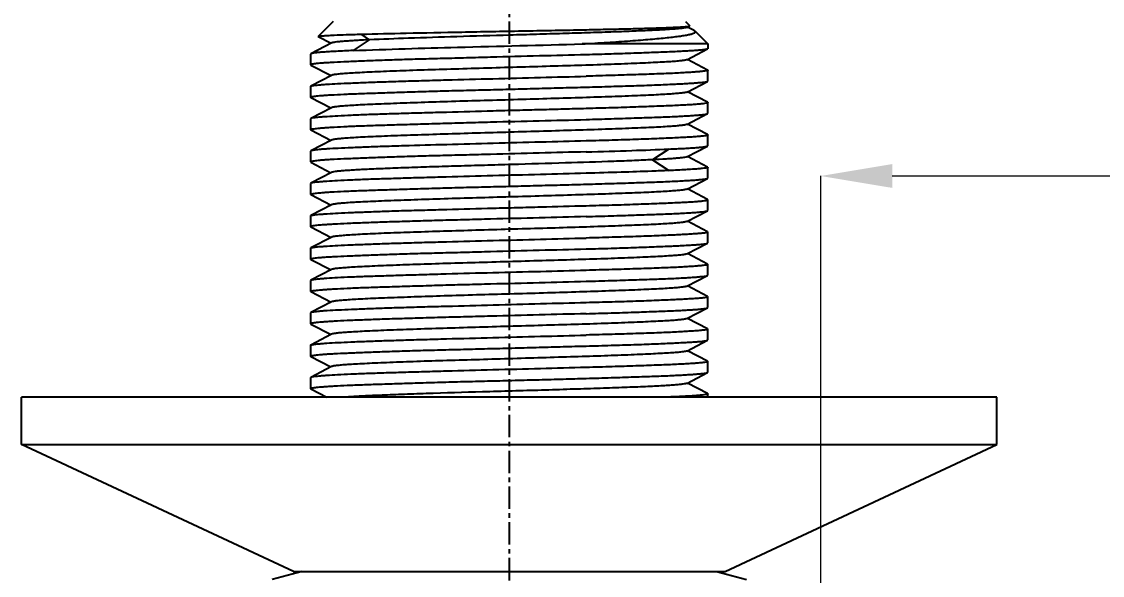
# Model space of a CAD drawing. Header units: millimetres. Extents: x 1091 to 2122, y 843 to 1569.
# Drawn here: x 1630.8 to 1691.2, y 1215.5 to 1246.5 of the extents above; entities that cross this region are included whole.
import ezdxf

# ---------------------------------------------------------------- set-up
doc = ezdxf.new("R2010")
doc.units = ezdxf.units.MM
doc.linetypes.add('CENTER', pattern=[2, 1.25, -0.25, 0.25, -0.25])
doc.layers.add('\\M+5B1EA\\M+5D7A2', color=1, linetype='Continuous')
doc.styles.add('Daelim Dimension', font='\x7f\x7f\x7f\x7f.TTF')
doc.dimstyles.new('DEFAULT', dxfattribs={"dimscale": 2, "dimtxt": 2, "dimasz": 2, "dimexe": 0, "dimexo": 2, "dimgap": 1, "dimtad": 1, "dimdec": 1, "dimzin": 9, "dimdsep": 46, "dimtxsty": 'Daelim Dimension', "dimcen": 0.5, "dimclrd": 252, "dimclre": 252, "dimclrt": 3, "dimadec": 1, "dimazin": 0, "dimtfac": 1, "dimtdec": 1, "dimtix": 1, "dimtmove": 0, "dimatfit": 3, "dimfxl": 0, "dimtolj": 1, "dimtzin": 1, "dimlwd": 9, "dimlwe": 9, "dimarcsym": 0})

# ---------------------------------------------------------------- blocks, each defined once
blk = doc.blocks.new('*D9')
at = {"layer": '\\M+5B1EA\\M+5D7A2', "color": 5, "lineweight": 9}
for p, q in [((1675.487, 1192.375), (1675.487, 1237.84)), ((1679.487, 1237.84), (1791.485, 1237.84)), ((1795.485, 1192.685), (1795.485, 1237.84))]:
    blk.add_line(p, q, dxfattribs=at)
at = {"layer": '\\M+5B1EA\\M+5D7A2', "color": 5}
for points in [[(1679.487, 1238.507), (1679.487, 1237.174), (1675.487, 1237.84)], [(1791.485, 1238.507), (1791.485, 1237.174), (1795.485, 1237.84)]]:
    blk.add_solid(points, dxfattribs=at)
at = {"layer": 'Defpoints', "color": 0}
for p in [(1795.485, 1237.84), (1675.487, 1188.375), (1795.485, 1188.685)]:
    blk.add_point(p, dxfattribs=at)
at = {"layer": '\\M+5B1EA\\M+5D7A2', "color": 7, "insert": (1735.486, 1248.516), "char_height": 16, "attachment_point": 5, "style": 'Daelim Dimension'}
blk.add_mtext('\\A1;120', dxfattribs=at)

msp = doc.modelspace()

# ---------------------------------------------------------------- linework, layer by layer
at = {"color": 1, "linetype": 'CENTER'}
msp.add_line((1658.082, 1250.475), (1658.082, 1189.475), dxfattribs=at)
at = {"color": 7, "linetype": 'Continuous'}
for p, q in [((1648.232, 1246.475), (1647.403, 1245.647)), ((1667.932, 1246.475), (1668.168, 1246.239)), ((1668.016, 1246.152), (1668.163, 1246.229)), ((1668.418, 1245.974), (1668.047, 1246.168)), ((1668.163, 1246.229), (1668.168, 1246.239)), ((1647.409, 1245.637), (1647.404, 1245.647)), ((1647.409, 1245.637), (1648.126, 1245.263)), ((1649.784, 1245.774), (1650.26, 1245.458)), ((1668.464, 1245.943), (1668.418, 1245.975)), ((1668.464, 1245.943), (1669.182, 1245.225)), ((1648.158, 1245.279), (1646.996, 1244.673)), ((1650.26, 1245.452), (1649.356, 1244.853)), ((1669.182, 1245.225), (1662.159, 1245.225)), ((1668.008, 1244.341), (1669.166, 1244.945)), ((1669.182, 1244.96), (1669.166, 1244.944)), ((1669.182, 1245.225), (1669.182, 1244.96)), ((1646.996, 1244.675), (1646.982, 1244.66)), ((1646.982, 1244.66), (1646.982, 1244.054)), ((1669.169, 1243.768), (1668.039, 1244.357)), ((1646.982, 1244.054), (1646.998, 1244.037)), ((1646.998, 1244.038), (1648.12, 1243.452)), ((1669.169, 1243.769), (1669.182, 1243.756)), ((1669.182, 1243.147), (1669.182, 1243.756)), ((1648.151, 1243.468), (1646.993, 1242.864)), ((1668.017, 1242.532), (1669.168, 1243.132)), ((1669.168, 1243.133), (1669.182, 1243.147)), ((1646.982, 1242.854), (1646.993, 1242.868)), ((1646.982, 1242.854), (1646.982, 1242.242)), ((1669.17, 1241.962), (1668.046, 1242.548)), ((1646.994, 1242.23), (1646.982, 1242.242)), ((1646.994, 1242.23), (1648.118, 1241.644)), ((1669.17, 1241.962), (1669.182, 1241.949)), ((1669.182, 1241.339), (1669.182, 1241.949)), ((1648.148, 1241.659), (1646.996, 1241.059)), ((1668.011, 1240.723), (1669.17, 1241.327)), ((1669.17, 1241.326), (1669.182, 1241.339)), ((1646.996, 1241.059), (1646.982, 1241.044)), ((1646.982, 1241.044), (1646.982, 1240.435)), ((1669.166, 1240.153), (1668.042, 1240.739)), ((1646.995, 1240.422), (1646.982, 1240.436)), ((1646.995, 1240.423), (1648.125, 1239.834)), ((1669.166, 1240.153), (1669.182, 1240.137)), ((1669.182, 1239.531), (1669.182, 1240.137)), ((1648.156, 1239.85), (1646.997, 1239.245)), ((1668.006, 1238.911), (1669.167, 1239.517)), ((1669.167, 1239.516), (1669.182, 1239.531)), ((1646.997, 1239.246), (1646.982, 1239.23)), ((1646.982, 1239.231), (1646.982, 1238.623)), ((1667.005, 1239.347), (1666.079, 1238.747)), ((1669.168, 1238.338), (1668.037, 1238.928)), ((1646.982, 1238.622), (1646.996, 1238.608)), ((1646.996, 1238.607), (1648.118, 1238.022)), ((1666.08, 1238.741), (1667.005, 1238.142)), ((1669.168, 1238.339), (1669.182, 1238.325)), ((1669.182, 1237.718), (1669.182, 1238.325)), ((1648.148, 1238.038), (1646.994, 1237.437)), ((1668.016, 1237.103), (1669.17, 1237.705)), ((1669.17, 1237.704), (1669.182, 1237.717)), ((1646.994, 1237.437), (1646.982, 1237.424)), ((1646.982, 1237.424), (1646.982, 1236.814)), ((1669.168, 1236.534), (1668.046, 1237.119)), ((1646.994, 1236.802), (1646.982, 1236.814)), ((1646.994, 1236.802), (1648.121, 1236.214)), ((1669.182, 1236.519), (1669.168, 1236.534)), ((1669.182, 1235.91), (1669.182, 1236.519)), ((1648.152, 1236.23), (1646.998, 1235.628)), ((1668.008, 1235.292), (1669.169, 1235.898)), ((1669.169, 1235.897), (1669.182, 1235.91)), ((1646.982, 1235.612), (1646.998, 1235.629)), ((1646.982, 1235.612), (1646.982, 1235.002)), ((1669.166, 1234.721), (1668.039, 1235.309)), ((1646.982, 1235.002), (1646.996, 1234.987)), ((1646.996, 1234.992), (1648.126, 1234.403)), ((1669.166, 1234.721), (1669.182, 1234.706)), ((1669.182, 1234.1), (1669.182, 1234.706)), ((1648.157, 1234.419), (1646.996, 1233.813)), ((1668.009, 1233.481), (1669.166, 1234.085)), ((1669.166, 1234.084), (1669.182, 1234.1)), ((1646.982, 1233.804), (1646.996, 1233.819)), ((1646.982, 1233.804), (1646.982, 1233.193)), ((1669.169, 1232.908), (1668.04, 1233.497)), ((1646.997, 1233.177), (1646.982, 1233.193)), ((1646.997, 1233.177), (1648.12, 1232.592)), ((1669.169, 1232.909), (1669.182, 1232.896)), ((1669.182, 1232.289), (1669.182, 1232.896)), ((1648.15, 1232.608), (1646.993, 1232.005)), ((1668.012, 1231.673), (1669.17, 1232.277)), ((1669.17, 1232.276), (1669.182, 1232.288)), ((1646.993, 1232.005), (1646.982, 1231.993)), ((1646.982, 1231.993), (1646.982, 1231.385)), ((1669.166, 1231.104), (1668.043, 1231.689)), ((1646.994, 1231.372), (1646.982, 1231.385)), ((1646.994, 1231.373), (1648.124, 1230.784)), ((1669.166, 1231.104), (1669.182, 1231.088)), ((1669.182, 1230.481), (1669.182, 1231.087)), ((1648.155, 1230.8), (1646.998, 1230.196)), ((1668.006, 1229.862), (1669.167, 1230.467)), ((1669.167, 1230.466), (1669.182, 1230.481)), ((1646.998, 1230.197), (1646.982, 1230.181)), ((1646.982, 1230.181), (1646.982, 1229.572)), ((1669.167, 1229.289), (1668.038, 1229.878)), ((1646.982, 1229.572), (1646.998, 1229.556)), ((1646.998, 1229.56), (1648.124, 1228.972)), ((1669.167, 1229.29), (1669.182, 1229.275)), ((1669.182, 1228.669), (1669.182, 1229.275)), ((1648.155, 1228.989), (1646.994, 1228.383)), ((1668.013, 1228.051), (1669.166, 1228.653)), ((1669.166, 1228.652), (1669.182, 1228.669)), ((1646.982, 1228.374), (1646.994, 1228.388)), ((1646.982, 1228.374), (1646.982, 1227.762)), ((1669.17, 1227.479), (1668.043, 1228.067)), ((1646.995, 1227.748), (1646.982, 1227.762)), ((1646.995, 1227.748), (1648.117, 1227.163)), ((1669.17, 1227.48), (1669.182, 1227.468)), ((1669.182, 1226.858), (1669.182, 1227.468)), ((1648.147, 1227.178), (1646.994, 1226.577)), ((1668.015, 1226.243), (1669.17, 1226.845)), ((1669.17, 1226.845), (1669.182, 1226.857)), ((1646.994, 1226.577), (1646.982, 1226.564)), ((1646.982, 1226.564), (1646.982, 1225.953)), ((1669.167, 1225.674), (1668.045, 1226.259)), ((1646.994, 1225.94), (1646.982, 1225.953)), ((1646.994, 1225.942), (1647.889, 1225.475)), ((1669.167, 1225.674), (1669.182, 1225.659)), ((1669.182, 1225.475), (1669.182, 1225.659)), ((1685.336, 1225.475), (1630.828, 1225.475)), ((1630.828, 1222.816), (1630.828, 1225.475)), ((1685.336, 1222.816), (1685.336, 1225.475)), ((1646.022, 1215.725), (1630.828, 1222.816)), ((1630.828, 1222.816), (1685.336, 1222.816)), ((1670.141, 1215.725), (1685.336, 1222.816)), ((1646.502, 1215.725), (1644.832, 1215.278)), ((1646.023, 1215.725), (1670.141, 1215.725)), ((1669.661, 1215.725), (1671.332, 1215.278))]:
    msp.add_line(p, q, dxfattribs=at)
for points, knots in [([(1668.017, 1246.152), (1667.995, 1246.141), (1667.928, 1246.126), (1667.802, 1246.105), (1667.619, 1246.084), (1667.383, 1246.063), (1667.094, 1246.041), (1666.606, 1246.011), (1665.879, 1245.974), (1664.877, 1245.931), (1663.72, 1245.888), (1662.435, 1245.846), (1661.05, 1245.803), (1659.597, 1245.76), (1657.621, 1245.702), (1655.233, 1245.633), (1652.616, 1245.551), (1650.987, 1245.489), (1650.259, 1245.455)], [0, 0, 0, 0, 0.004148, 0.011384, 0.0217, 0.035058, 0.05141, 0.070679, 0.117452, 0.17428, 0.23991, 0.31284, 0.391389, 0.473777, 0.558135, 0.725009, 0.876907, 1, 1, 1, 1]), ([(1662.078, 1246.017), (1662.498, 1246.025), (1663.303, 1246.042), (1664.452, 1246.068), (1665.474, 1246.094), (1666.238, 1246.116), (1666.772, 1246.135), (1667.109, 1246.148), (1667.401, 1246.161), (1667.647, 1246.174), (1667.845, 1246.187), (1667.995, 1246.2), (1668.09, 1246.211), (1668.14, 1246.221), (1668.157, 1246.226), (1668.163, 1246.229)], [0, 0, 0, 0, 0.206877, 0.39675, 0.565764, 0.710695, 0.773219, 0.828671, 0.876748, 0.917231, 0.949929, 0.974682, 0.991374, 0.996682, 1, 1, 1, 1]), ([(1647.404, 1245.647), (1647.41, 1245.653), (1647.435, 1245.659), (1647.482, 1245.668), (1647.558, 1245.676), (1647.658, 1245.684), (1647.784, 1245.693), (1648.002, 1245.705), (1648.179, 1245.713), (1648.305, 1245.719)], [0, 0, 0, 0, 0.026738, 0.081105, 0.163789, 0.274867, 0.414304, 0.58189, 1, 1, 1, 1]), ([(1648.305, 1245.719), (1648.525, 1245.729), (1649.017, 1245.75), (1649.51, 1245.763), (1649.783, 1245.771)], [0, 0, 0, 0, 0.445977, 1, 1, 1, 1]), ([(1649.783, 1245.771), (1650.627, 1245.795), (1652.508, 1245.836), (1655.514, 1245.895), (1658.769, 1245.954), (1660.986, 1245.995), (1662.078, 1246.017)], [0, 0, 0, 0, 0.205867, 0.459153, 0.733526, 1, 1, 1, 1]), ([(1662.157, 1245.225), (1662.626, 1245.253), (1663.522, 1245.308), (1664.611, 1245.382), (1665.412, 1245.443), (1665.951, 1245.487), (1666.445, 1245.531), (1666.89, 1245.575), (1667.284, 1245.62), (1667.625, 1245.664), (1667.91, 1245.709), (1668.138, 1245.753), (1668.307, 1245.796), (1668.411, 1245.835), (1668.462, 1245.87), (1668.481, 1245.894), (1668.482, 1245.923), (1668.47, 1245.937), (1668.464, 1245.943)], [0, 0, 0, 0, 0.219016, 0.418266, 0.509058, 0.593289, 0.670472, 0.740136, 0.801893, 0.855384, 0.900302, 0.9364, 0.963522, 0.981755, 0.987756, 0.992082, 0.995676, 1, 1, 1, 1]), ([(1650.26, 1245.458), (1650.112, 1245.451), (1649.831, 1245.435), (1649.435, 1245.413), (1649.088, 1245.391), (1648.793, 1245.369), (1648.554, 1245.348), (1648.37, 1245.328), (1648.243, 1245.308), (1648.175, 1245.293), (1648.153, 1245.282)], [0, 0, 0, 0, 0.210069, 0.398504, 0.563192, 0.702849, 0.81656, 0.903963, 0.965015, 1, 1, 1, 1]), ([(1649.354, 1244.855), (1651.296, 1244.936), (1655.565, 1245.054), (1659.834, 1245.161), (1662.159, 1245.225)], [0, 0, 0, 0, 0.455164, 1, 1, 1, 1]), ([(1669.166, 1244.944), (1669.145, 1244.933), (1669.08, 1244.918), (1668.958, 1244.898), (1668.782, 1244.878), (1668.554, 1244.859), (1668.275, 1244.84), (1667.805, 1244.814), (1667.101, 1244.781), (1666.128, 1244.741), (1664.998, 1244.699), (1663.733, 1244.657), (1662.847, 1244.632), (1662.385, 1244.62)], [0, 0, 0, 0, 0.010564, 0.028857, 0.054899, 0.088609, 0.129846, 0.178412, 0.296602, 0.440899, 0.608459, 0.796082, 1, 1, 1, 1]), ([(1662.385, 1244.62), (1661.511, 1244.597), (1659.729, 1244.553), (1657.497, 1244.491), (1655.702, 1244.442), (1654.396, 1244.408), (1653.146, 1244.375), (1651.971, 1244.342), (1650.888, 1244.306), (1649.914, 1244.268), (1649.063, 1244.232), (1648.437, 1244.202), (1648.008, 1244.179), (1647.743, 1244.163), (1647.516, 1244.146), (1647.329, 1244.129), (1647.185, 1244.113), (1647.076, 1244.094), (1647.018, 1244.08), (1646.982, 1244.063), (1646.982, 1244.054)], [0, 0, 0, 0, 0.170088, 0.346728, 0.434186, 0.519298, 0.600783, 0.677404, 0.748007, 0.811528, 0.867004, 0.913597, 0.933339, 0.95061, 0.965347, 0.977502, 0.987031, 0.993915, 0.998171, 1, 1, 1, 1]), ([(1649.354, 1244.855), (1649.038, 1244.842), (1648.593, 1244.822), (1648.037, 1244.791), (1647.708, 1244.769), (1647.44, 1244.748), (1647.235, 1244.725), (1647.103, 1244.705), (1647.031, 1244.688), (1647.006, 1244.679), (1646.996, 1244.675)], [0, 0, 0, 0, 0.400401, 0.565108, 0.704686, 0.818431, 0.905754, 0.966281, 0.986451, 1, 1, 1, 1]), ([(1668.011, 1244.342), (1667.999, 1244.336), (1667.966, 1244.326), (1667.871, 1244.305), (1667.697, 1244.282), (1667.422, 1244.256), (1667.063, 1244.23), (1666.624, 1244.204), (1666.108, 1244.178), (1665.522, 1244.151), (1664.613, 1244.112), (1663.341, 1244.064), (1661.683, 1244.013), (1659.896, 1243.961), (1658.045, 1243.906), (1656.195, 1243.85), (1654.413, 1243.798), (1652.762, 1243.747), (1651.495, 1243.7), (1650.59, 1243.661), (1650.008, 1243.633), (1649.5, 1243.607), (1649.069, 1243.581), (1648.72, 1243.555), (1648.48, 1243.532), (1648.33, 1243.513), (1648.25, 1243.499), (1648.191, 1243.486), (1648.16, 1243.476), (1648.148, 1243.469)], [0, 0, 0, 0, 0.002038, 0.005145, 0.014651, 0.028554, 0.04672, 0.068929, 0.094951, 0.124544, 0.157457, 0.232163, 0.316587, 0.407548, 0.501764, 0.595934, 0.686618, 0.770608, 0.845047, 0.877834, 0.907218, 0.93288, 0.954612, 0.972281, 0.985778, 0.990936, 0.995023, 0.998039, 1, 1, 1, 1]), ([(1669.182, 1243.756), (1669.182, 1243.752), (1669.171, 1243.742), (1669.148, 1243.734), (1669.11, 1243.724), (1669.031, 1243.71), (1668.896, 1243.693), (1668.69, 1243.672), (1668.427, 1243.651), (1668.108, 1243.629), (1667.736, 1243.607), (1667.312, 1243.585), (1666.838, 1243.564), (1666.115, 1243.536), (1665.108, 1243.502), (1663.792, 1243.463), (1662.867, 1243.436), (1662.385, 1243.421)], [0, 0, 0, 0, 0.001824, 0.005402, 0.011043, 0.018806, 0.040733, 0.071163, 0.109943, 0.156866, 0.211696, 0.27413, 0.343849, 0.420474, 0.592748, 0.787359, 1, 1, 1, 1]), ([(1646.993, 1242.868), (1647.009, 1242.876), (1647.057, 1242.889), (1647.147, 1242.905), (1647.277, 1242.922), (1647.446, 1242.939), (1647.654, 1242.956), (1648.004, 1242.98), (1648.532, 1243.01), (1649.267, 1243.043), (1650.128, 1243.077), (1651.105, 1243.112), (1652.182, 1243.146), (1653.345, 1243.18), (1655.015, 1243.227), (1657.183, 1243.283), (1659.792, 1243.353), (1661.532, 1243.395), (1662.385, 1243.421)], [0, 0, 0, 0, 0.003474, 0.009453, 0.017964, 0.028995, 0.042509, 0.058461, 0.097454, 0.14542, 0.201671, 0.265402, 0.335693, 0.411533, 0.491828, 0.661105, 0.833798, 1, 1, 1, 1]), ([(1662.385, 1242.81), (1662.848, 1242.823), (1663.737, 1242.851), (1665.006, 1242.889), (1666.139, 1242.927), (1667.113, 1242.969), (1667.817, 1243.005), (1668.286, 1243.034), (1668.564, 1243.054), (1668.791, 1243.072), (1668.965, 1243.09), (1669.085, 1243.109), (1669.148, 1243.122), (1669.168, 1243.133)], [0, 0, 0, 0, 0.204554, 0.392678, 0.560582, 0.705049, 0.823209, 0.871679, 0.912757, 0.946236, 0.971972, 0.989882, 1, 1, 1, 1]), ([(1646.982, 1242.242), (1646.982, 1242.245), (1646.989, 1242.254), (1647.017, 1242.266), (1647.079, 1242.282), (1647.184, 1242.299), (1647.33, 1242.317), (1647.516, 1242.335), (1647.742, 1242.354), (1648.008, 1242.372), (1648.437, 1242.396), (1649.063, 1242.425), (1649.914, 1242.457), (1650.888, 1242.492), (1651.971, 1242.529), (1653.146, 1242.566), (1654.396, 1242.602), (1655.702, 1242.635), (1657.044, 1242.668), (1658.401, 1242.702), (1659.754, 1242.74), (1661.081, 1242.776), (1661.955, 1242.798), (1662.385, 1242.81)], [0, 0, 0, 0, 0.000651, 0.001819, 0.006065, 0.012953, 0.022489, 0.034652, 0.049395, 0.066671, 0.086415, 0.133004, 0.188474, 0.251992, 0.322595, 0.399216, 0.480699, 0.56581, 0.653267, 0.741748, 0.829908, 0.91645, 1, 1, 1, 1]), ([(1668.017, 1242.532), (1668.005, 1242.526), (1667.972, 1242.516), (1667.912, 1242.503), (1667.83, 1242.491), (1667.677, 1242.472), (1667.433, 1242.449), (1667.079, 1242.423), (1666.645, 1242.396), (1666.135, 1242.368), (1665.553, 1242.34), (1664.646, 1242.302), (1663.376, 1242.258), (1661.722, 1242.206), (1659.938, 1242.151), (1658.089, 1242.095), (1656.238, 1242.044), (1654.454, 1241.991), (1652.798, 1241.937), (1651.527, 1241.889), (1650.62, 1241.852), (1650.037, 1241.826), (1649.526, 1241.8), (1649.09, 1241.773), (1648.734, 1241.747), (1648.489, 1241.723), (1648.336, 1241.703), (1648.253, 1241.689), (1648.192, 1241.676), (1648.16, 1241.665), (1648.148, 1241.659)], [0, 0, 0, 0, 0.002, 0.005087, 0.009272, 0.014545, 0.028297, 0.046206, 0.068111, 0.093841, 0.123203, 0.155984, 0.230605, 0.314803, 0.405535, 0.499662, 0.593799, 0.684577, 0.768848, 0.843531, 0.876339, 0.905747, 0.931537, 0.953517, 0.971504, 0.985336, 0.990646, 0.994864, 0.99798, 1, 1, 1, 1]), ([(1669.182, 1241.949), (1669.182, 1241.945), (1669.171, 1241.935), (1669.148, 1241.926), (1669.11, 1241.915), (1669.031, 1241.9), (1668.896, 1241.88), (1668.689, 1241.859), (1668.426, 1241.837), (1668.108, 1241.817), (1667.736, 1241.796), (1667.311, 1241.777), (1666.838, 1241.757), (1666.114, 1241.73), (1665.108, 1241.693), (1663.792, 1241.648), (1662.867, 1241.624), (1662.385, 1241.61)], [0, 0, 0, 0, 0.001882, 0.00551, 0.011191, 0.018991, 0.04098, 0.071428, 0.110211, 0.157124, 0.211931, 0.274347, 0.34404, 0.420648, 0.592885, 0.787419, 1, 1, 1, 1]), ([(1662.385, 1241.61), (1661.967, 1241.598), (1661.116, 1241.573), (1659.824, 1241.54), (1658.506, 1241.509), (1656.755, 1241.461), (1655.034, 1241.413), (1653.366, 1241.366), (1652.205, 1241.334), (1651.129, 1241.302), (1650.152, 1241.268), (1649.289, 1241.232), (1648.552, 1241.196), (1648.022, 1241.166), (1647.669, 1241.143), (1647.46, 1241.127), (1647.289, 1241.111), (1647.156, 1241.096), (1647.063, 1241.08), (1647.013, 1241.068), (1646.996, 1241.059)], [0, 0, 0, 0, 0.081459, 0.165796, 0.251733, 0.338074, 0.507009, 0.58718, 0.662938, 0.733196, 0.79695, 0.853285, 0.901398, 0.940596, 0.956673, 0.970324, 0.981506, 0.990181, 0.996337, 1, 1, 1, 1]), ([(1662.385, 1241), (1662.849, 1241.014), (1663.74, 1241.042), (1665.013, 1241.083), (1666.148, 1241.12), (1667.123, 1241.157), (1667.827, 1241.192), (1668.296, 1241.222), (1668.573, 1241.244), (1668.798, 1241.264), (1668.971, 1241.284), (1669.088, 1241.303), (1669.15, 1241.316), (1669.17, 1241.326)], [0, 0, 0, 0, 0.205058, 0.393589, 0.561767, 0.706337, 0.824434, 0.872813, 0.913761, 0.947069, 0.972587, 0.990225, 1, 1, 1, 1]), ([(1646.982, 1240.436), (1646.982, 1240.439), (1646.989, 1240.447), (1647.017, 1240.459), (1647.079, 1240.473), (1647.184, 1240.488), (1647.33, 1240.505), (1647.516, 1240.522), (1647.743, 1240.54), (1648.008, 1240.558), (1648.437, 1240.585), (1649.063, 1240.617), (1649.913, 1240.651), (1650.888, 1240.684), (1651.971, 1240.717), (1653.146, 1240.752), (1654.396, 1240.789), (1655.702, 1240.827), (1657.496, 1240.874), (1659.728, 1240.927), (1661.51, 1240.973), (1662.385, 1241)], [0, 0, 0, 0, 0.000647, 0.001804, 0.006026, 0.012894, 0.022419, 0.034575, 0.049318, 0.066596, 0.086345, 0.132946, 0.188421, 0.251941, 0.322546, 0.39917, 0.480656, 0.565773, 0.653237, 0.829892, 1, 1, 1, 1]), ([(1668.014, 1240.725), (1668.003, 1240.719), (1667.971, 1240.709), (1667.913, 1240.696), (1667.832, 1240.683), (1667.683, 1240.663), (1667.443, 1240.639), (1667.093, 1240.612), (1666.662, 1240.584), (1666.153, 1240.557), (1665.57, 1240.531), (1664.665, 1240.495), (1663.398, 1240.45), (1661.747, 1240.394), (1659.965, 1240.34), (1658.115, 1240.288), (1656.263, 1240.236), (1654.477, 1240.18), (1652.82, 1240.125), (1651.548, 1240.082), (1650.639, 1240.045), (1650.052, 1240.018), (1649.537, 1239.99), (1649.098, 1239.963), (1648.74, 1239.936), (1648.466, 1239.909), (1648.292, 1239.887), (1648.198, 1239.867), (1648.165, 1239.858), (1648.153, 1239.852)], [0, 0, 0, 0, 0.00195, 0.004961, 0.009045, 0.014202, 0.027704, 0.04539, 0.067155, 0.092863, 0.122277, 0.155077, 0.229523, 0.313527, 0.404244, 0.49843, 0.592657, 0.683624, 0.768019, 0.842698, 0.87561, 0.905208, 0.931233, 0.953437, 0.971579, 0.985436, 0.994894, 0.997982, 1, 1, 1, 1]), ([(1669.182, 1240.137), (1669.182, 1240.132), (1669.171, 1240.122), (1669.132, 1240.107), (1669.043, 1240.088), (1668.896, 1240.068), (1668.689, 1240.049), (1668.426, 1240.029), (1668.108, 1240.01), (1667.735, 1239.99), (1667.311, 1239.969), (1666.837, 1239.948), (1666.114, 1239.917), (1665.108, 1239.879), (1663.792, 1239.837), (1662.867, 1239.813), (1662.385, 1239.801)], [0, 0, 0, 0, 0.001971, 0.005632, 0.019109, 0.041077, 0.0715, 0.110264, 0.157166, 0.211971, 0.274391, 0.344087, 0.420698, 0.592929, 0.787443, 1, 1, 1, 1]), ([(1662.385, 1239.801), (1661.535, 1239.779), (1659.801, 1239.731), (1657.202, 1239.659), (1654.652, 1239.594), (1652.626, 1239.541), (1651.139, 1239.491), (1650.162, 1239.455), (1649.299, 1239.42), (1648.561, 1239.387), (1648.03, 1239.36), (1647.676, 1239.337), (1647.466, 1239.32), (1647.293, 1239.303), (1647.159, 1239.286), (1647.065, 1239.268), (1647.014, 1239.255), (1646.997, 1239.246)], [0, 0, 0, 0, 0.165622, 0.337722, 0.506503, 0.662332, 0.732574, 0.796334, 0.852697, 0.900859, 0.940131, 0.956258, 0.969969, 0.981223, 0.989982, 0.996234, 1, 1, 1, 1]), ([(1667.006, 1239.346), (1667.295, 1239.358), (1667.703, 1239.376), (1668.21, 1239.405), (1668.512, 1239.426), (1668.757, 1239.446), (1668.946, 1239.467), (1669.076, 1239.489), (1669.145, 1239.505), (1669.167, 1239.516)], [0, 0, 0, 0, 0.399611, 0.563895, 0.703186, 0.816852, 0.904375, 0.965428, 1, 1, 1, 1]), ([(1662.385, 1239.19), (1661.51, 1239.167), (1659.728, 1239.123), (1657.497, 1239.058), (1655.702, 1239.013), (1654.396, 1238.98), (1653.146, 1238.947), (1651.971, 1238.911), (1650.888, 1238.874), (1649.914, 1238.837), (1649.063, 1238.802), (1648.438, 1238.774), (1648.008, 1238.751), (1647.743, 1238.734), (1647.516, 1238.717), (1647.33, 1238.699), (1647.184, 1238.681), (1647.079, 1238.664), (1647.017, 1238.648), (1646.989, 1238.634), (1646.982, 1238.626), (1646.982, 1238.622)], [0, 0, 0, 0, 0.170075, 0.346701, 0.434151, 0.519255, 0.600731, 0.677347, 0.747947, 0.811463, 0.866934, 0.913523, 0.933265, 0.950537, 0.965278, 0.977438, 0.986974, 0.993864, 0.998123, 0.99931, 1, 1, 1, 1]), ([(1662.385, 1239.19), (1663.237, 1239.213), (1664.777, 1239.259), (1666.318, 1239.314), (1667.006, 1239.346)], [0, 0, 0, 0, 0.5529, 1, 1, 1, 1]), ([(1668.01, 1238.914), (1667.989, 1238.903), (1667.927, 1238.888), (1667.81, 1238.867), (1667.64, 1238.847), (1667.421, 1238.826), (1667.152, 1238.806), (1666.699, 1238.777), (1666.335, 1238.759), (1666.078, 1238.746)], [0, 0, 0, 0, 0.035902, 0.097489, 0.185108, 0.298749, 0.438051, 0.602147, 1, 1, 1, 1]), ([(1666.079, 1238.747), (1665.747, 1238.731), (1665.029, 1238.697), (1663.408, 1238.636), (1661.121, 1238.567), (1658.714, 1238.495), (1656.713, 1238.435), (1655.237, 1238.393), (1653.828, 1238.351), (1652.518, 1238.307), (1651.337, 1238.263), (1650.316, 1238.218), (1649.576, 1238.182), (1649.081, 1238.152), (1648.787, 1238.131), (1648.548, 1238.109), (1648.363, 1238.088), (1648.236, 1238.066), (1648.168, 1238.051), (1648.146, 1238.039)], [0, 0, 0, 0, 0.055535, 0.120205, 0.27097, 0.437872, 0.522603, 0.605499, 0.684635, 0.758239, 0.824607, 0.882045, 0.92909, 0.948421, 0.964839, 0.978265, 0.98863, 0.995879, 1, 1, 1, 1]), ([(1669.182, 1238.325), (1669.182, 1238.32), (1669.168, 1238.309), (1669.142, 1238.301), (1669.097, 1238.29), (1669.004, 1238.275), (1668.844, 1238.256), (1668.602, 1238.235), (1668.292, 1238.212), (1667.919, 1238.189), (1667.483, 1238.166), (1667.172, 1238.151), (1667.006, 1238.144)], [0, 0, 0, 0, 0.006511, 0.019564, 0.040213, 0.068664, 0.149009, 0.260355, 0.402103, 0.573412, 0.77322, 1, 1, 1, 1]), ([(1662.383, 1237.99), (1661.53, 1237.965), (1659.791, 1237.914), (1657.183, 1237.856), (1655.015, 1237.794), (1653.345, 1237.746), (1652.183, 1237.712), (1651.106, 1237.679), (1650.13, 1237.647), (1649.268, 1237.614), (1648.533, 1237.578), (1648.006, 1237.546), (1647.655, 1237.521), (1647.447, 1237.504), (1647.278, 1237.488), (1647.148, 1237.472), (1647.057, 1237.457), (1647.009, 1237.445), (1646.994, 1237.437)], [0, 0, 0, 0, 0.166183, 0.338853, 0.508111, 0.588397, 0.664232, 0.734522, 0.798251, 0.854509, 0.90249, 0.941503, 0.957469, 0.970994, 0.982031, 0.990551, 0.996534, 1, 1, 1, 1]), ([(1667.006, 1238.144), (1666.686, 1238.13), (1665.797, 1238.096), (1664.256, 1238.045), (1663.035, 1238.01), (1662.383, 1237.99)], [0, 0, 0, 0, 0.208093, 0.576813, 1, 1, 1, 1]), ([(1662.383, 1237.38), (1662.848, 1237.394), (1663.739, 1237.422), (1665.011, 1237.461), (1666.147, 1237.497), (1666.997, 1237.532), (1667.591, 1237.562), (1667.968, 1237.583), (1668.296, 1237.604), (1668.573, 1237.625), (1668.798, 1237.644), (1668.971, 1237.662), (1669.088, 1237.681), (1669.15, 1237.694), (1669.17, 1237.704)], [0, 0, 0, 0, 0.205039, 0.393579, 0.56175, 0.706332, 0.768852, 0.824446, 0.87283, 0.913772, 0.94708, 0.972587, 0.990216, 1, 1, 1, 1]), ([(1646.982, 1236.814), (1646.982, 1236.817), (1646.989, 1236.825), (1647.017, 1236.837), (1647.079, 1236.851), (1647.184, 1236.868), (1647.33, 1236.885), (1647.516, 1236.904), (1647.743, 1236.923), (1648.008, 1236.942), (1648.437, 1236.967), (1649.063, 1236.997), (1649.914, 1237.03), (1650.888, 1237.062), (1651.97, 1237.097), (1653.146, 1237.135), (1654.395, 1237.172), (1655.701, 1237.208), (1657.043, 1237.241), (1658.4, 1237.272), (1659.752, 1237.309), (1661.08, 1237.344), (1661.954, 1237.367), (1662.383, 1237.38)], [0, 0, 0, 0, 0.000634, 0.00179, 0.006021, 0.012901, 0.022437, 0.034603, 0.049352, 0.066633, 0.086383, 0.132979, 0.188451, 0.251968, 0.322572, 0.399196, 0.48068, 0.565792, 0.65325, 0.741732, 0.829894, 0.916442, 1, 1, 1, 1]), ([(1668.017, 1237.104), (1668.005, 1237.098), (1667.974, 1237.088), (1667.915, 1237.075), (1667.834, 1237.062), (1667.683, 1237.043), (1667.442, 1237.02), (1667.092, 1236.993), (1666.661, 1236.966), (1666.153, 1236.938), (1665.572, 1236.91), (1664.668, 1236.874), (1663.4, 1236.83), (1661.748, 1236.776), (1659.967, 1236.72), (1658.117, 1236.667), (1656.266, 1236.615), (1654.48, 1236.562), (1652.822, 1236.506), (1651.549, 1236.46), (1650.64, 1236.424), (1650.054, 1236.398), (1649.54, 1236.371), (1649.101, 1236.344), (1648.742, 1236.317), (1648.467, 1236.29), (1648.291, 1236.267), (1648.196, 1236.246), (1648.163, 1236.237), (1648.15, 1236.231)], [0, 0, 0, 0, 0.001957, 0.004987, 0.009101, 0.014292, 0.027862, 0.045586, 0.067331, 0.092944, 0.122249, 0.155006, 0.229485, 0.313518, 0.404172, 0.498303, 0.592486, 0.683391, 0.767822, 0.842585, 0.875469, 0.905004, 0.93096, 0.953121, 0.971281, 0.985247, 0.994842, 0.997967, 1, 1, 1, 1]), ([(1662.385, 1236.18), (1662.867, 1236.193), (1663.792, 1236.217), (1665.108, 1236.261), (1666.114, 1236.299), (1666.838, 1236.328), (1667.311, 1236.348), (1667.736, 1236.368), (1668.108, 1236.387), (1668.427, 1236.407), (1668.689, 1236.428), (1668.896, 1236.449), (1669.043, 1236.469), (1669.132, 1236.489), (1669.171, 1236.504), (1669.182, 1236.514), (1669.182, 1236.519)], [0, 0, 0, 0, 0.212567, 0.407092, 0.579323, 0.655928, 0.725617, 0.788028, 0.842827, 0.889729, 0.9285, 0.958935, 0.980918, 0.994404, 0.998058, 1, 1, 1, 1]), ([(1646.998, 1235.629), (1647.015, 1235.637), (1647.066, 1235.65), (1647.16, 1235.667), (1647.295, 1235.683), (1647.467, 1235.699), (1647.678, 1235.715), (1648.032, 1235.738), (1648.563, 1235.767), (1649.301, 1235.801), (1650.165, 1235.837), (1651.141, 1235.873), (1652.217, 1235.907), (1653.378, 1235.938), (1655.043, 1235.982), (1656.763, 1236.029), (1658.512, 1236.078), (1660.245, 1236.122), (1661.535, 1236.158), (1662.385, 1236.18)], [0, 0, 0, 0, 0.003781, 0.010046, 0.018817, 0.030084, 0.043809, 0.059951, 0.099255, 0.147438, 0.203812, 0.267573, 0.337811, 0.41352, 0.493621, 0.662366, 0.748598, 0.834423, 1, 1, 1, 1]), ([(1662.385, 1235.569), (1662.848, 1235.583), (1663.738, 1235.61), (1665.008, 1235.652), (1666.142, 1235.692), (1667.117, 1235.729), (1667.821, 1235.761), (1668.29, 1235.79), (1668.568, 1235.811), (1668.793, 1235.832), (1668.967, 1235.852), (1669.086, 1235.873), (1669.149, 1235.887), (1669.169, 1235.897)], [0, 0, 0, 0, 0.204714, 0.392971, 0.560965, 0.705447, 0.823558, 0.871991, 0.913027, 0.94646, 0.972143, 0.989985, 1, 1, 1, 1]), ([(1662.385, 1235.569), (1661.51, 1235.543), (1659.728, 1235.497), (1657.497, 1235.439), (1655.702, 1235.392), (1654.396, 1235.357), (1653.146, 1235.322), (1651.971, 1235.287), (1650.888, 1235.252), (1649.913, 1235.217), (1649.063, 1235.182), (1648.437, 1235.152), (1648.008, 1235.127), (1647.742, 1235.109), (1647.516, 1235.092), (1647.33, 1235.075), (1647.184, 1235.058), (1647.079, 1235.041), (1647.017, 1235.026), (1646.989, 1235.013), (1646.982, 1235.005), (1646.982, 1235.002)], [0, 0, 0, 0, 0.170094, 0.346736, 0.434194, 0.519307, 0.600793, 0.677416, 0.74802, 0.811538, 0.86701, 0.913603, 0.933348, 0.950622, 0.965361, 0.977517, 0.987045, 0.993922, 0.998162, 0.999333, 1, 1, 1, 1]), ([(1668.012, 1235.295), (1668, 1235.289), (1667.968, 1235.278), (1667.876, 1235.258), (1667.706, 1235.235), (1667.438, 1235.208), (1667.085, 1235.18), (1666.651, 1235.154), (1666.139, 1235.128), (1665.555, 1235.102), (1664.648, 1235.065), (1663.38, 1235.018), (1661.727, 1234.962), (1659.943, 1234.91), (1658.093, 1234.858), (1656.241, 1234.804), (1654.456, 1234.748), (1652.802, 1234.696), (1651.531, 1234.652), (1650.624, 1234.614), (1650.038, 1234.587), (1649.524, 1234.559), (1649.087, 1234.531), (1648.732, 1234.505), (1648.462, 1234.479), (1648.29, 1234.457), (1648.197, 1234.438), (1648.165, 1234.428), (1648.153, 1234.422)], [0, 0, 0, 0, 0.001973, 0.005003, 0.014285, 0.027854, 0.045656, 0.067592, 0.093461, 0.122971, 0.155823, 0.230327, 0.31443, 0.405269, 0.499489, 0.593722, 0.684646, 0.768878, 0.843457, 0.876346, 0.905916, 0.931885, 0.953979, 0.971939, 0.985611, 0.994954, 0.998006, 1, 1, 1, 1]), ([(1669.182, 1234.705), (1669.182, 1234.701), (1669.171, 1234.691), (1669.132, 1234.676), (1669.043, 1234.658), (1668.896, 1234.64), (1668.689, 1234.62), (1668.426, 1234.601), (1668.107, 1234.581), (1667.735, 1234.56), (1667.311, 1234.538), (1666.837, 1234.516), (1666.114, 1234.485), (1665.107, 1234.449), (1663.792, 1234.409), (1662.867, 1234.384), (1662.385, 1234.371)], [0, 0, 0, 0, 0.001939, 0.005579, 0.019033, 0.040992, 0.071415, 0.110184, 0.157096, 0.211913, 0.274346, 0.344053, 0.42067, 0.592909, 0.787432, 1, 1, 1, 1]), ([(1646.996, 1233.819), (1647.013, 1233.828), (1647.062, 1233.84), (1647.155, 1233.856), (1647.288, 1233.873), (1647.459, 1233.89), (1647.668, 1233.907), (1648.021, 1233.931), (1648.551, 1233.961), (1649.288, 1233.994), (1650.151, 1234.028), (1651.127, 1234.062), (1652.204, 1234.097), (1653.365, 1234.131), (1655.032, 1234.177), (1657.195, 1234.234), (1659.798, 1234.301), (1661.534, 1234.349), (1662.385, 1234.371)], [0, 0, 0, 0, 0.003654, 0.009806, 0.018477, 0.029656, 0.043302, 0.059372, 0.098557, 0.146655, 0.202979, 0.266728, 0.336987, 0.412748, 0.492925, 0.661877, 0.83418, 1, 1, 1, 1]), ([(1662.385, 1233.76), (1662.846, 1233.772), (1663.732, 1233.797), (1664.997, 1233.838), (1666.128, 1233.88), (1667.101, 1233.921), (1667.804, 1233.954), (1668.274, 1233.981), (1668.554, 1233.999), (1668.781, 1234.018), (1668.957, 1234.038), (1669.08, 1234.058), (1669.144, 1234.073), (1669.166, 1234.084)], [0, 0, 0, 0, 0.203885, 0.391486, 0.559029, 0.70332, 0.821513, 0.870086, 0.91133, 0.945053, 0.971107, 0.989415, 1, 1, 1, 1]), ([(1646.982, 1233.193), (1646.982, 1233.203), (1647.018, 1233.22), (1647.076, 1233.234), (1647.185, 1233.252), (1647.329, 1233.269), (1647.517, 1233.286), (1647.743, 1233.303), (1648.009, 1233.319), (1648.438, 1233.342), (1649.064, 1233.372), (1649.914, 1233.408), (1650.888, 1233.445), (1651.971, 1233.482), (1653.147, 1233.516), (1654.397, 1233.548), (1655.702, 1233.582), (1657.497, 1233.63), (1659.728, 1233.693), (1661.511, 1233.737), (1662.385, 1233.76)], [0, 0, 0, 0, 0.001834, 0.006097, 0.012989, 0.022524, 0.034684, 0.049426, 0.066701, 0.086446, 0.133042, 0.188521, 0.252043, 0.322644, 0.399261, 0.480737, 0.565843, 0.653297, 0.829929, 1, 1, 1, 1]), ([(1668.011, 1233.482), (1667.999, 1233.476), (1667.966, 1233.465), (1667.871, 1233.445), (1667.696, 1233.422), (1667.421, 1233.396), (1667.062, 1233.37), (1666.623, 1233.344), (1666.107, 1233.318), (1665.521, 1233.291), (1664.612, 1233.252), (1663.339, 1233.204), (1661.681, 1233.153), (1659.894, 1233.101), (1658.043, 1233.046), (1656.194, 1232.99), (1654.412, 1232.939), (1652.761, 1232.887), (1651.494, 1232.84), (1650.589, 1232.801), (1650.008, 1232.773), (1649.5, 1232.747), (1649.069, 1232.721), (1648.719, 1232.695), (1648.479, 1232.672), (1648.33, 1232.653), (1648.249, 1232.639), (1648.191, 1232.626), (1648.159, 1232.616), (1648.148, 1232.609)], [0, 0, 0, 0, 0.002041, 0.005155, 0.014685, 0.028615, 0.046793, 0.069002, 0.095018, 0.124605, 0.157516, 0.23224, 0.316679, 0.407635, 0.501845, 0.596004, 0.686673, 0.770662, 0.845101, 0.877879, 0.90724, 0.932877, 0.954597, 0.972265, 0.985768, 0.99093, 0.995021, 0.998039, 1, 1, 1, 1]), ([(1669.182, 1232.896), (1669.182, 1232.892), (1669.171, 1232.882), (1669.148, 1232.875), (1669.11, 1232.865), (1669.031, 1232.85), (1668.895, 1232.833), (1668.689, 1232.812), (1668.426, 1232.791), (1668.108, 1232.768), (1667.735, 1232.746), (1667.311, 1232.725), (1666.837, 1232.704), (1666.114, 1232.676), (1665.108, 1232.642), (1663.792, 1232.603), (1662.867, 1232.576), (1662.385, 1232.561)], [0, 0, 0, 0, 0.001826, 0.005413, 0.011064, 0.018841, 0.040797, 0.071236, 0.110031, 0.156964, 0.211795, 0.27423, 0.343939, 0.420559, 0.592815, 0.787384, 1, 1, 1, 1]), ([(1662.385, 1232.561), (1661.531, 1232.535), (1659.792, 1232.484), (1657.183, 1232.424), (1655.015, 1232.367), (1653.344, 1232.316), (1652.182, 1232.281), (1651.105, 1232.248), (1650.128, 1232.216), (1649.266, 1232.184), (1648.531, 1232.149), (1648.004, 1232.117), (1647.653, 1232.092), (1647.446, 1232.074), (1647.277, 1232.057), (1647.147, 1232.041), (1647.057, 1232.025), (1647.009, 1232.014), (1646.993, 1232.005)], [0, 0, 0, 0, 0.16621, 0.338919, 0.50821, 0.588509, 0.664353, 0.734648, 0.798379, 0.854627, 0.902592, 0.941587, 0.95754, 0.971053, 0.982081, 0.990585, 0.996551, 1, 1, 1, 1]), ([(1662.385, 1231.95), (1662.849, 1231.964), (1663.741, 1231.992), (1665.013, 1232.032), (1666.149, 1232.069), (1667.124, 1232.107), (1667.828, 1232.143), (1668.297, 1232.173), (1668.574, 1232.194), (1668.799, 1232.215), (1668.971, 1232.233), (1669.089, 1232.253), (1669.15, 1232.266), (1669.17, 1232.276)], [0, 0, 0, 0, 0.205103, 0.393683, 0.561883, 0.706469, 0.824569, 0.872942, 0.913873, 0.947165, 0.972654, 0.99026, 1, 1, 1, 1]), ([(1646.982, 1231.385), (1646.982, 1231.389), (1646.989, 1231.397), (1647.017, 1231.408), (1647.079, 1231.423), (1647.184, 1231.438), (1647.33, 1231.455), (1647.516, 1231.472), (1647.743, 1231.49), (1648.008, 1231.509), (1648.438, 1231.536), (1649.063, 1231.567), (1649.914, 1231.601), (1650.888, 1231.634), (1651.971, 1231.666), (1653.146, 1231.702), (1654.396, 1231.74), (1655.702, 1231.777), (1657.497, 1231.823), (1659.728, 1231.877), (1661.511, 1231.923), (1662.385, 1231.95)], [0, 0, 0, 0, 0.000645, 0.001803, 0.006027, 0.012902, 0.022431, 0.034588, 0.049338, 0.066618, 0.086368, 0.132971, 0.188447, 0.251964, 0.322571, 0.399197, 0.480682, 0.565796, 0.653258, 0.829903, 1, 1, 1, 1]), ([(1668.015, 1231.674), (1668.004, 1231.668), (1667.972, 1231.659), (1667.913, 1231.646), (1667.833, 1231.633), (1667.684, 1231.613), (1667.444, 1231.59), (1667.094, 1231.562), (1666.663, 1231.535), (1666.155, 1231.507), (1665.573, 1231.481), (1664.668, 1231.445), (1663.401, 1231.4), (1661.75, 1231.345), (1659.968, 1231.289), (1658.119, 1231.238), (1656.267, 1231.186), (1654.48, 1231.131), (1652.823, 1231.075), (1651.55, 1231.031), (1650.641, 1230.995), (1650.055, 1230.968), (1649.54, 1230.941), (1649.1, 1230.913), (1648.741, 1230.886), (1648.467, 1230.859), (1648.292, 1230.837), (1648.197, 1230.817), (1648.165, 1230.807), (1648.153, 1230.801)], [0, 0, 0, 0, 0.001947, 0.004958, 0.009044, 0.014202, 0.027705, 0.045382, 0.06712, 0.092785, 0.122167, 0.154953, 0.229393, 0.313386, 0.404073, 0.498244, 0.592462, 0.683425, 0.767852, 0.842558, 0.875471, 0.905063, 0.931087, 0.9533, 0.971473, 0.98538, 0.994879, 0.997977, 1, 1, 1, 1]), ([(1669.182, 1231.088), (1669.182, 1231.083), (1669.171, 1231.072), (1669.132, 1231.057), (1669.044, 1231.038), (1668.896, 1231.018), (1668.689, 1230.998), (1668.426, 1230.979), (1668.108, 1230.959), (1667.735, 1230.94), (1667.311, 1230.919), (1666.837, 1230.898), (1666.114, 1230.867), (1665.108, 1230.829), (1663.792, 1230.787), (1662.867, 1230.763), (1662.385, 1230.751)], [0, 0, 0, 0, 0.001975, 0.005638, 0.019121, 0.041083, 0.071507, 0.110269, 0.157166, 0.211972, 0.274386, 0.344084, 0.420692, 0.592918, 0.787444, 1, 1, 1, 1]), ([(1662.385, 1230.751), (1661.535, 1230.729), (1659.802, 1230.681), (1657.203, 1230.609), (1655.043, 1230.553), (1653.377, 1230.51), (1652.217, 1230.477), (1651.141, 1230.441), (1650.164, 1230.405), (1649.301, 1230.37), (1648.563, 1230.337), (1648.032, 1230.31), (1647.677, 1230.287), (1647.467, 1230.271), (1647.294, 1230.253), (1647.16, 1230.236), (1647.065, 1230.219), (1647.015, 1230.206), (1646.998, 1230.197)], [0, 0, 0, 0, 0.165584, 0.337646, 0.506397, 0.586497, 0.66221, 0.732449, 0.796208, 0.852579, 0.900752, 0.940044, 0.956182, 0.969907, 0.981173, 0.989949, 0.996219, 1, 1, 1, 1]), ([(1662.385, 1230.139), (1662.847, 1230.152), (1663.735, 1230.178), (1665.003, 1230.221), (1666.134, 1230.262), (1667.108, 1230.3), (1667.812, 1230.332), (1668.282, 1230.359), (1668.56, 1230.379), (1668.787, 1230.4), (1668.962, 1230.42), (1669.083, 1230.441), (1669.146, 1230.455), (1669.167, 1230.466)], [0, 0, 0, 0, 0.204257, 0.392175, 0.559926, 0.704305, 0.822449, 0.870955, 0.912096, 0.945691, 0.971576, 0.989669, 1, 1, 1, 1]), ([(1662.385, 1230.139), (1661.51, 1230.115), (1659.728, 1230.066), (1657.497, 1230.009), (1655.702, 1229.962), (1654.396, 1229.927), (1653.146, 1229.892), (1651.971, 1229.857), (1650.888, 1229.822), (1649.914, 1229.787), (1649.063, 1229.752), (1648.437, 1229.722), (1648.008, 1229.697), (1647.743, 1229.679), (1647.516, 1229.662), (1647.33, 1229.645), (1647.184, 1229.628), (1647.079, 1229.611), (1647.017, 1229.596), (1646.989, 1229.583), (1646.982, 1229.575), (1646.982, 1229.572)], [0, 0, 0, 0, 0.170089, 0.346728, 0.434184, 0.519296, 0.600779, 0.677401, 0.748003, 0.811522, 0.866996, 0.913591, 0.933337, 0.950612, 0.965353, 0.977511, 0.98704, 0.993919, 0.99816, 0.999332, 1, 1, 1, 1]), ([(1668.01, 1229.864), (1667.999, 1229.858), (1667.966, 1229.847), (1667.873, 1229.826), (1667.701, 1229.803), (1667.43, 1229.776), (1667.074, 1229.75), (1666.636, 1229.724), (1666.122, 1229.698), (1665.536, 1229.672), (1664.628, 1229.634), (1663.358, 1229.586), (1661.702, 1229.532), (1659.917, 1229.481), (1658.065, 1229.428), (1656.215, 1229.372), (1654.432, 1229.318), (1652.779, 1229.267), (1651.511, 1229.221), (1650.605, 1229.183), (1650.021, 1229.155), (1649.51, 1229.127), (1649.076, 1229.1), (1648.725, 1229.075), (1648.457, 1229.049), (1648.287, 1229.027), (1648.195, 1229.007), (1648.163, 1228.997), (1648.151, 1228.991)], [0, 0, 0, 0, 0.002007, 0.005073, 0.01445, 0.028162, 0.046166, 0.068287, 0.094272, 0.123849, 0.156745, 0.231345, 0.315612, 0.406549, 0.500781, 0.594995, 0.685807, 0.76988, 0.844368, 0.877211, 0.906704, 0.932545, 0.954438, 0.972202, 0.985743, 0.995005, 0.998028, 1, 1, 1, 1]), ([(1669.182, 1229.275), (1669.182, 1229.271), (1669.171, 1229.261), (1669.132, 1229.247), (1669.044, 1229.229), (1668.896, 1229.211), (1668.69, 1229.192), (1668.427, 1229.172), (1668.108, 1229.151), (1667.736, 1229.129), (1667.312, 1229.106), (1666.838, 1229.084), (1666.115, 1229.055), (1665.108, 1229.02), (1663.792, 1228.981), (1662.867, 1228.956), (1662.385, 1228.942)], [0, 0, 0, 0, 0.001873, 0.00547, 0.018877, 0.040798, 0.071212, 0.109978, 0.156891, 0.21172, 0.274156, 0.343877, 0.420506, 0.59278, 0.787373, 1, 1, 1, 1]), ([(1646.994, 1228.388), (1647.01, 1228.397), (1647.059, 1228.409), (1647.15, 1228.426), (1647.282, 1228.442), (1647.451, 1228.459), (1647.66, 1228.476), (1648.011, 1228.5), (1648.54, 1228.53), (1649.275, 1228.564), (1650.138, 1228.598), (1651.114, 1228.632), (1652.191, 1228.666), (1653.353, 1228.7), (1655.022, 1228.747), (1657.188, 1228.804), (1659.794, 1228.872), (1661.532, 1228.917), (1662.385, 1228.942)], [0, 0, 0, 0, 0.003548, 0.009599, 0.018176, 0.029268, 0.042836, 0.058837, 0.09791, 0.145931, 0.202213, 0.265951, 0.336229, 0.412036, 0.492282, 0.661425, 0.833956, 1, 1, 1, 1]), ([(1662.385, 1228.33), (1662.846, 1228.342), (1663.733, 1228.368), (1664.998, 1228.407), (1666.129, 1228.448), (1667.102, 1228.491), (1667.805, 1228.525), (1668.275, 1228.553), (1668.555, 1228.571), (1668.782, 1228.59), (1668.958, 1228.608), (1669.08, 1228.627), (1669.145, 1228.641), (1669.166, 1228.652)], [0, 0, 0, 0, 0.203958, 0.391609, 0.559191, 0.703512, 0.821715, 0.870283, 0.911515, 0.945209, 0.97122, 0.989471, 1, 1, 1, 1]), ([(1646.982, 1227.762), (1646.982, 1227.765), (1646.989, 1227.774), (1647.017, 1227.787), (1647.079, 1227.803), (1647.184, 1227.821), (1647.33, 1227.839), (1647.516, 1227.857), (1647.743, 1227.874), (1648.008, 1227.891), (1648.437, 1227.914), (1649.063, 1227.943), (1649.914, 1227.976), (1650.888, 1228.013), (1651.971, 1228.051), (1653.146, 1228.087), (1654.396, 1228.121), (1655.702, 1228.153), (1657.044, 1228.187), (1658.401, 1228.223), (1659.754, 1228.262), (1661.081, 1228.297), (1661.955, 1228.319), (1662.385, 1228.33)], [0, 0, 0, 0, 0.00068, 0.001863, 0.006122, 0.013014, 0.02255, 0.034709, 0.04945, 0.066721, 0.086463, 0.133051, 0.188521, 0.252038, 0.322637, 0.399253, 0.480731, 0.565838, 0.65329, 0.741766, 0.829921, 0.916455, 1, 1, 1, 1]), ([(1668.014, 1228.052), (1668.002, 1228.045), (1667.968, 1228.035), (1667.873, 1228.014), (1667.697, 1227.993), (1667.422, 1227.967), (1667.063, 1227.941), (1666.625, 1227.915), (1666.111, 1227.888), (1665.526, 1227.86), (1664.617, 1227.821), (1663.344, 1227.775), (1661.687, 1227.724), (1659.9, 1227.671), (1658.05, 1227.615), (1656.2, 1227.561), (1654.418, 1227.51), (1652.766, 1227.457), (1651.498, 1227.409), (1650.593, 1227.37), (1650.012, 1227.344), (1649.505, 1227.318), (1649.073, 1227.292), (1648.722, 1227.266), (1648.481, 1227.242), (1648.33, 1227.222), (1648.249, 1227.209), (1648.19, 1227.195), (1648.158, 1227.185), (1648.146, 1227.179)], [0, 0, 0, 0, 0.002043, 0.005174, 0.014768, 0.028714, 0.046848, 0.06898, 0.094911, 0.124428, 0.157302, 0.232062, 0.316471, 0.407353, 0.501524, 0.595647, 0.686305, 0.770358, 0.844856, 0.877611, 0.90691, 0.932528, 0.954289, 0.972037, 0.985637, 0.990845, 0.994976, 0.998024, 1, 1, 1, 1]), ([(1669.182, 1227.468), (1669.182, 1227.464), (1669.171, 1227.454), (1669.148, 1227.446), (1669.11, 1227.436), (1669.031, 1227.421), (1668.896, 1227.402), (1668.69, 1227.381), (1668.427, 1227.359), (1668.108, 1227.337), (1667.736, 1227.316), (1667.311, 1227.295), (1666.838, 1227.275), (1666.114, 1227.248), (1665.108, 1227.213), (1663.792, 1227.171), (1662.867, 1227.145), (1662.385, 1227.13)], [0, 0, 0, 0, 0.001816, 0.005404, 0.011059, 0.018843, 0.040817, 0.071265, 0.110056, 0.156981, 0.211802, 0.27423, 0.343934, 0.420553, 0.592812, 0.78738, 1, 1, 1, 1]), ([(1662.385, 1227.13), (1661.532, 1227.105), (1659.793, 1227.055), (1657.185, 1226.996), (1655.018, 1226.934), (1653.348, 1226.886), (1652.186, 1226.852), (1651.109, 1226.82), (1650.132, 1226.788), (1649.27, 1226.753), (1648.535, 1226.717), (1648.007, 1226.686), (1647.656, 1226.661), (1647.449, 1226.644), (1647.279, 1226.628), (1647.149, 1226.613), (1647.058, 1226.597), (1647.01, 1226.586), (1646.994, 1226.577)], [0, 0, 0, 0, 0.166137, 0.338765, 0.507992, 0.588271, 0.6641, 0.734388, 0.798124, 0.854391, 0.902387, 0.941419, 0.957393, 0.97093, 0.981983, 0.990515, 0.996512, 1, 1, 1, 1]), ([(1662.385, 1226.52), (1662.849, 1226.534), (1663.741, 1226.563), (1665.013, 1226.601), (1666.148, 1226.638), (1666.998, 1226.672), (1667.592, 1226.702), (1667.969, 1226.723), (1668.297, 1226.744), (1668.574, 1226.765), (1668.799, 1226.785), (1668.971, 1226.803), (1669.089, 1226.822), (1669.15, 1226.834), (1669.17, 1226.845)], [0, 0, 0, 0, 0.205105, 0.39367, 0.56187, 0.70646, 0.768981, 0.82457, 0.872945, 0.913881, 0.947167, 0.972657, 0.990261, 1, 1, 1, 1]), ([(1646.982, 1225.953), (1646.982, 1225.957), (1646.989, 1225.965), (1647.017, 1225.977), (1647.079, 1225.992), (1647.184, 1226.008), (1647.33, 1226.025), (1647.516, 1226.043), (1647.742, 1226.062), (1648.008, 1226.081), (1648.437, 1226.107), (1649.063, 1226.137), (1649.913, 1226.17), (1650.888, 1226.202), (1651.971, 1226.236), (1653.146, 1226.274), (1654.396, 1226.311), (1655.702, 1226.347), (1657.043, 1226.38), (1658.401, 1226.413), (1659.754, 1226.448), (1661.081, 1226.484), (1661.955, 1226.507), (1662.385, 1226.52)], [0, 0, 0, 0, 0.000655, 0.001818, 0.006048, 0.012923, 0.022452, 0.034613, 0.049359, 0.066636, 0.086383, 0.132977, 0.18845, 0.251968, 0.322571, 0.399192, 0.480675, 0.56579, 0.653251, 0.741736, 0.829898, 0.916444, 1, 1, 1, 1]), ([(1668.017, 1226.244), (1668.007, 1226.239), (1667.98, 1226.23), (1667.905, 1226.213), (1667.768, 1226.193), (1667.554, 1226.17), (1667.275, 1226.147), (1666.932, 1226.122), (1666.529, 1226.098), (1666.066, 1226.073), (1665.339, 1226.04), (1664.31, 1226.001), (1662.952, 1225.955), (1661.461, 1225.907), (1659.876, 1225.857), (1658.24, 1225.81), (1656.091, 1225.751), (1654.025, 1225.688), (1652.102, 1225.62), (1650.884, 1225.575), (1649.866, 1225.53), (1649.257, 1225.495), (1648.991, 1225.475)], [0, 0, 0, 0, 0.001741, 0.004348, 0.012194, 0.023518, 0.038251, 0.056307, 0.077586, 0.101979, 0.129352, 0.192204, 0.264181, 0.343239, 0.42727, 0.513992, 0.600934, 0.765994, 0.839497, 0.904031, 0.95798, 1, 1, 1, 1]), ([(1669.182, 1225.659), (1669.182, 1225.654), (1669.169, 1225.642), (1669.142, 1225.632), (1669.097, 1225.62), (1669.003, 1225.603), (1668.843, 1225.582), (1668.599, 1225.56), (1668.288, 1225.538), (1667.912, 1225.517), (1667.474, 1225.496), (1667.161, 1225.482), (1666.995, 1225.475)], [0, 0, 0, 0, 0.006804, 0.020041, 0.040809, 0.069332, 0.149736, 0.261043, 0.402689, 0.573784, 0.773313, 1, 1, 1, 1])]:
    msp.add_open_spline(points, degree=3, knots=knots, dxfattribs=at)

# ---------------------------------------------------------------- dimensions: what is measured, and where the dimension line sits
at = {"layer": '\\M+5B1EA\\M+5D7A2', "color": 5}
dim = msp.add_linear_dim(base=(1795.485, 1237.84), p1=(1675.487, 1188.375), p2=(1795.485, 1188.685), dimstyle='DEFAULT', override={"dimtxt": 8, "dimclrd": 5, "dimclre": 5, "dimclrt": 7}, dxfattribs=at)
dim.commit()
dim.dimension.update_dxf_attribs({"geometry": '*D9', "text_midpoint": (1735.486, 1248.516)})

doc.saveas('drawing.dxf')
